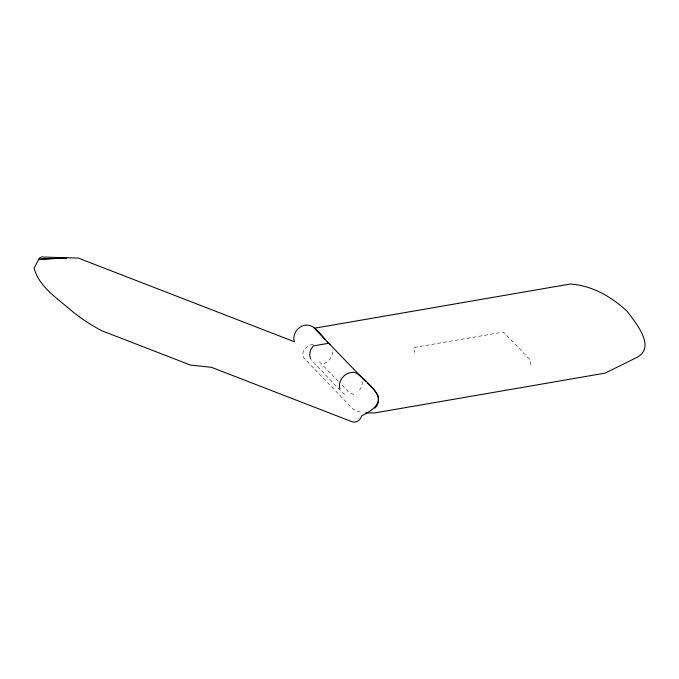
<?xml version="1.0" encoding="UTF-8"?>
<svg xmlns="http://www.w3.org/2000/svg" width="679" height="679" viewBox="0 0 679 679"><rect width="100%" height="100%" fill="white"/><g stroke="black" fill="none" stroke-linecap="round" stroke-linejoin="round"><path stroke-width="0.51" stroke-dasharray="3.4 2.55" d="M362.552 381.53L361.873 386.105L359.48 390.323L357.587 391.936M324.061 363.571C329.536 361.152 333.754 355.202 332.455 349.082M313.333 344.329C306.662 345.136 300.288 350.95 303.971 358.096L353.216 409.242L358.062 411.516L362.382 412.535M353.81 394.465L349.201 392.683L341.223 384.39M344.822 394.143L342.87 393.192L311.177 359.777M319.453 361.788L338.32 381.377M530.291 365.013L530.163 359.87L503.385 332.065L414.165 347.487L414.292 352.622"/><path stroke-width="1.02" d="M374.816 408.181C383.762 399.379 374.766 388.863 367.144 383.1M328.882 343.234L313.129 345.951L310.532 350.075L309.616 354.642L310.524 358.936M65.736 257.961L66.686 257.944L38.975 259.268L66.186 257.935M365.599 412.934L374.935 412.9L605.193 373.111L637.233 357.247C656.44 346.604 635.043 322.177 627.226 311.406C611.771 296.808 591.85 285.418 570.241 284.017L314.309 328.246L325.131 339.475M330.291 344.482C321.702 338.269 315.073 320.751 301.926 326.064C296.222 328.84 292.437 335.451 294.363 341.741L78.348 258.105L41.36 256.993L39.374 257.961L34.111 268.154C39.136 287.54 58.946 299.38 73.162 312.085C81.972 319.13 91.487 325.241 101.409 330.588L190.519 365.09L211.475 367.322L352.172 421.795C356.297 423.272 360.668 420.038 361.584 415.955C369.181 411.763 380.639 406.237 378.008 395.568C372.559 386.86 364.631 379.23 356.517 372.992C347.198 369.749 336.954 379.697 339.984 389.109M327.295 341.724L365.701 381.606"/></g></svg>
